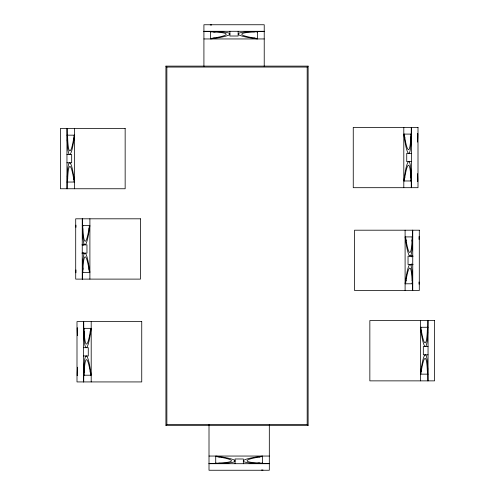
<?xml version="1.0" encoding="UTF-8"?>
<svg xmlns="http://www.w3.org/2000/svg" width="495" height="495" viewBox="0 0 495 495"><rect width="100%" height="100%" fill="white"/><g stroke="black" fill="none" stroke-linecap="round" stroke-linejoin="round"><path stroke-width="0.74" d="M66.955 182.042L74.609 182.042A48.133 4.665 86.4 0 0 67.252 176.455L67.122 188.756M67.512 182.042L67.685 178.349L67.252 176.455M82.25 272.399L89.898 272.399A48.133 4.665 86.4 0 0 82.547 266.817L82.417 279.112M82.801 272.399L82.981 268.705L82.547 266.817M83.544 375.216L91.198 375.216A48.133 4.665 86.4 0 0 83.841 369.629L83.711 381.93M84.1 375.216L84.274 371.516L83.841 369.629M410.9 134.096L410.726 137.789L411.159 139.683A48.133 4.665 86.4 0 1 403.802 134.096L411.456 134.096M411.159 139.683L411.289 127.382M412.199 236.913L412.019 240.607L412.453 242.494A48.133 4.665 86.4 0 1 405.102 236.913L412.75 236.913M412.453 242.494L412.582 230.2M427.488 327.269L427.315 330.963L427.748 332.857A48.133 4.665 86.4 0 1 420.391 327.269L428.045 327.269M427.748 332.857L427.878 320.556M73.606 138.786L74.139 135.166M88.902 229.142L89.434 225.522M90.201 331.959L90.727 328.34M404.273 180.972L404.799 177.352M405.566 283.79L406.098 280.17M420.861 374.146L421.394 370.526M66.955 135.166L74.609 135.166A48.021 4.653 -86.4 0 1 67.252 140.772L67.592 135.166M82.25 225.522L89.898 225.522A48.021 4.653 -86.4 0 1 82.547 231.128L82.882 225.522M83.544 328.34L91.198 328.34A48.021 4.653 -86.4 0 1 83.841 333.939L84.181 328.34M411.456 180.972L403.802 180.972A48.021 4.653 -86.4 0 1 411.159 175.366L410.819 180.972M412.75 283.79L405.102 283.79A48.021 4.653 -86.4 0 1 412.453 278.184L412.118 283.79M428.045 374.146L420.391 374.146A48.021 4.653 -86.4 0 1 427.748 368.54L427.408 374.146M308.119 425.347L307.185 424.413L307.185 67.054L308.119 66.12L165.924 66.12L165.924 425.347L308.119 425.347L308.119 66.12M165.924 425.347L166.865 424.413L166.865 67.054L165.924 66.12M210.629 31.296L210.629 38.95A48.133 4.665 -3.6 0 0 216.216 31.593L214.323 32.026L210.629 31.853M262.604 463.704L262.604 456.05A48.133 4.665 -3.6 0 0 257.016 463.407L258.904 462.974L262.604 463.147M210.629 38.474L214.323 37.929M258.904 457.071L262.604 456.526M257.505 31.296L257.505 38.95A48.021 4.653 3.6 0 1 251.899 31.593L264.225 31.463M257.505 31.934L251.899 31.593M215.727 463.066L221.327 463.407A48.021 4.653 3.6 0 0 215.727 456.05L215.727 463.704M221.327 463.407L209.008 463.537M203.915 31.296L264.225 31.296M203.915 31.463L216.216 31.593M203.915 38.95L264.225 38.95M166.865 67.054L307.185 67.054M417.403 133.687L417.792 133.687A48.133 4.665 86.4 0 1 417.532 142.102M411.463 153.357L406.735 153.357L406.735 161.636L411.463 161.636M66.949 154.502L71.676 154.502L71.676 162.781L66.949 162.781M417.31 181.38L417.774 181.38A48.021 4.653 -86.4 0 0 417.551 173.615M81.885 244.858L86.965 244.858L86.965 253.137L81.885 253.137M413.115 256.175L408.035 256.175L408.035 264.454L413.115 264.454M77.69 327.931L77.226 327.931A48.021 4.653 -86.4 0 0 77.449 335.69M428.051 346.531L423.324 346.531L423.324 354.81L428.051 354.81M83.537 347.676L88.265 347.676L88.265 355.954L83.537 355.954M77.597 375.625L77.208 375.625A48.133 4.665 86.4 0 1 77.468 367.203M166.865 424.413L307.185 424.413M209.008 456.05L269.317 456.05M269.317 463.537L257.016 463.407M209.008 463.704L269.317 463.704M253.886 37.954L257.505 38.48M215.727 456.52L219.347 457.046M404.279 134.096L404.823 137.789M420.868 327.269L421.418 330.963M405.578 236.913L406.123 240.607M88.877 268.705L89.422 272.399M73.582 178.349L74.132 182.042M90.177 371.516L90.721 375.216M427.748 368.54L427.878 380.865M411.159 175.366L411.289 187.692M412.453 278.184L412.582 290.503M82.547 231.128L82.417 218.809M83.841 333.939L83.711 321.62M67.252 140.772L67.122 128.446M428.045 320.556L428.045 380.865M420.391 320.556L420.391 380.865M412.75 230.2L412.75 290.503M411.815 255.358L411.815 256.893M411.815 263.81L411.815 265.345M411.456 127.382L411.456 187.692M405.102 230.2L405.102 290.503M403.802 127.382L403.802 187.692M269.317 424.648L269.317 470.25L209.008 470.25L209.008 424.648M264.225 66.522L264.225 24.75L203.915 24.75L203.915 66.522M243.342 463.71L243.342 458.983L235.063 458.983L235.063 463.71M238.169 31.29L238.169 36.017L229.89 36.017L229.89 31.29M91.198 321.62L91.198 381.93M89.898 218.809L89.898 279.112M83.544 321.62L83.544 381.93M83.185 243.967L83.185 245.501M83.185 252.419L83.185 253.954M82.25 218.809L82.25 279.112M74.609 128.446L74.609 188.756M66.955 128.446L66.955 188.756M406.005 280.776A44.383 4.3 -86.4 0 1 412.044 280.776M412.038 239.846A44.42 4.306 86.4 0 1 406.011 239.846M419.036 282.008A48.021 4.653 -86.4 0 1 419.067 284.192M419.086 236.505A48.133 4.665 86.4 0 1 419.042 239.388M404.712 177.959A44.383 4.3 -86.4 0 1 410.751 177.959M410.739 137.035A44.42 4.306 86.4 0 1 404.712 137.035M421.301 371.132A44.383 4.3 -86.4 0 1 427.34 371.132M427.334 330.202A44.42 4.306 86.4 0 1 421.301 330.202M254.492 38.041A44.383 4.3 3.6 0 1 254.492 32.002M213.562 32.014A44.42 4.306 -3.6 0 1 213.562 38.041M210.22 24.96A48.133 4.665 -3.6 0 1 211.687 24.979M218.74 456.959A44.383 4.3 3.6 0 1 218.74 462.998M259.665 462.986A44.42 4.306 -3.6 0 1 259.665 456.959M263.006 470.04A48.133 4.665 -3.6 0 1 261.546 470.021M88.995 228.535A44.383 4.3 -86.4 0 1 82.956 228.535M82.962 269.466A44.42 4.306 86.4 0 1 88.989 269.466M75.964 227.304A48.021 4.653 -86.4 0 1 75.933 225.12M75.914 272.807A48.133 4.665 86.4 0 1 75.958 269.917M90.288 331.353A44.383 4.3 -86.4 0 1 84.249 331.353M84.261 372.277A44.42 4.306 86.4 0 1 90.288 372.277M73.699 138.179A44.383 4.3 -86.4 0 1 67.66 138.179M67.666 179.103A44.42 4.306 86.4 0 1 73.699 179.103M418.003 127.382L353.257 127.382L353.257 187.692L418.003 187.692L418.003 127.382M125.155 128.446L60.409 128.446L60.409 188.756L125.155 188.756L125.155 128.446M140.45 218.809L75.704 218.809L75.704 279.112L140.45 279.112L140.45 218.809M419.296 230.2L354.55 230.2L354.55 290.503L419.296 290.503L419.296 230.2M434.591 320.556L369.845 320.556L369.845 380.865L434.591 380.865L434.591 320.556M141.743 321.62L76.997 321.62L76.997 381.93L141.743 381.93L141.743 321.62"/></g></svg>
